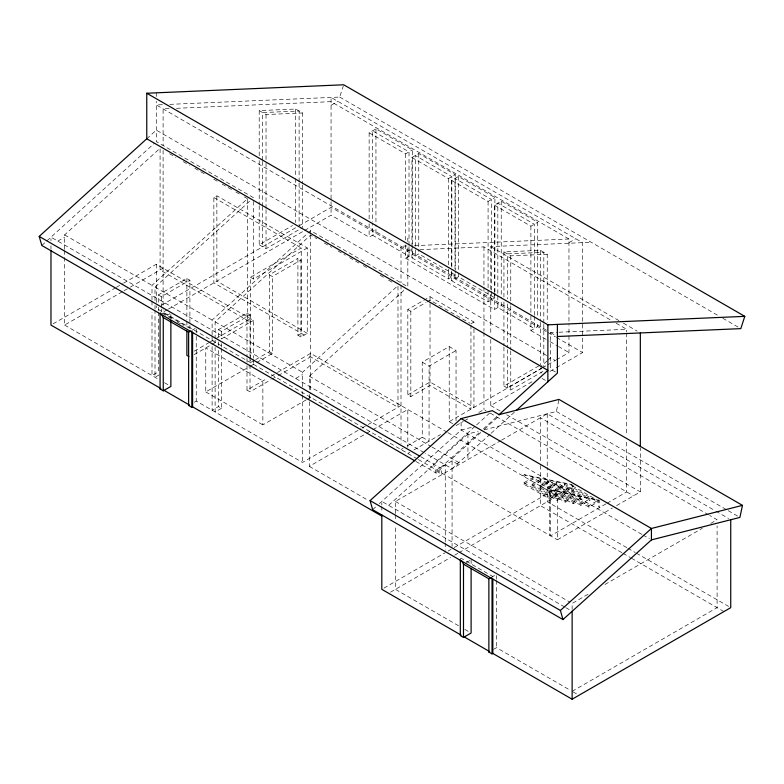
<?xml version="1.0" encoding="UTF-8"?>
<svg xmlns="http://www.w3.org/2000/svg" width="784" height="784" viewBox="0 0 784 784"><rect width="100%" height="100%" fill="white"/><g stroke="black" fill="none" stroke-linecap="round" stroke-linejoin="round"><path stroke-width="0.59" stroke-dasharray="3.92 2.94" d="M483.983 429.867L556.395 411.473L558.963 399.409M169.726 104.36L339.697 97.059L343.333 85.897M146.765 138.778L156.281 130.134L548.447 356.553M41.817 245.47L45.972 241.697M46.805 240.943L154.477 143.198M64.611 249.371L64.611 234.906L160.083 148.235L160.083 269.951L250.488 322.146M151.998 299.988L151.998 285.366L247.479 198.695L244.314 196.872M155.007 300.507L155.007 287.101L249.89 200.978M212.111 334.69L212.111 320.068L310.601 230.663L407.827 286.797L407.827 246.529M215.12 338.864L215.12 321.812L310.601 235.141L316.922 238.787M302.516 386.728L302.516 372.263L397.988 285.592L397.988 407.298L307.583 355.103M309.327 389.599L309.327 376.202L405.112 289.257M474.839 426.525L433.483 464.059L436.11 473.105L445.253 464.804L445.253 541.724M476.584 424.938L490.549 412.257M547.105 360.914L541.048 366.412L541.048 373.272M547.967 360.13L550.564 357.778L555.435 360.591M431.984 447.017L458.895 462.55L458.895 464.804L452.074 460.865L435.355 470.518L442.176 474.457L440.304 467.989L481.65 430.455M483.405 428.877L499.114 414.618M480.837 432.503L452.074 458.611L452.074 546.33M484.434 429.24L499.712 415.373M490.225 434.111L452.074 468.744L425.104 453.172M491.117 433.297L515.725 410.963M372.645 509.688L375.977 506.68M379.309 503.681L461.11 430.004L473.693 426.81M388.629 505.366L467.93 433.944L478.22 431.327M57.791 241.1L64.611 237.16M331.064 105.301L337.884 101.371M304.261 335.052L213.856 282.857L213.856 197.519L216.864 195.775L307.269 247.969L307.269 333.318L300.929 336.973L297.91 335.238L297.91 258.318L300.929 260.053L300.929 336.973M369.127 218.961L369.127 132.79L375.948 128.86L412.423 149.92L412.423 244.579M53.077 323.851L115.209 287.983M116.257 287.375L122.578 283.73M123.637 283.122L156.281 264.267L253.506 320.401L253.506 358.249M64.611 250.596L64.611 325.076L122.951 291.383M124.019 290.776L129.321 287.708M130.379 287.101L163.101 268.206M158.339 302.271L158.339 294.941L186.886 278.457L189.904 280.202L189.904 324.155M369.127 132.79L405.602 153.85L412.423 149.92M158.339 294.941L161.357 296.685L189.904 280.202M259.21 205.741L259.21 244.765L292.569 225.508M411.943 246.842L411.943 157.515L418.764 153.576L455.249 174.646L455.249 270.088M161.573 305.162L298.224 226.272M299.282 225.665L331.064 207.319L547.114 332.053M259.21 244.765L266.031 248.704L301.468 228.242M167.325 309.719L163.101 312.159L163.101 309.719M168.384 309.112L303.565 231.064M304.623 230.447L331.064 215.188L369.127 237.17L375.948 233.23L375.948 224.734M167.061 315.364L169.922 313.718M250.488 358.954L250.488 277.271L301.242 247.969L301.242 333.318L297.91 335.238M250.488 277.271L253.506 279.016L307.269 247.969M255.731 359.591L269.363 351.722L269.363 274.802L297.91 258.318M269.363 274.802L272.381 276.536L300.929 260.053M411.943 157.515L448.428 178.576L455.249 174.646M191.806 330.378L195.294 328.369M451.594 266.07L451.594 180.408L458.415 176.469L494.9 197.529L494.9 291.756M218.452 336.973L218.452 329.652L246.999 313.169L250.018 314.903L250.018 356.416M218.452 329.652L221.46 331.387L250.018 314.903M194.207 351.163L208.828 342.716M209.867 342.108L215.09 339.1M216.139 338.492L250.488 318.657M159.24 374.821L155.007 377.261L155.007 310.258M194.128 354.682L210.965 344.96M212.003 344.362L217.207 341.354M221.362 338.953L253.506 320.401M451.594 180.408L488.079 201.468L494.9 197.529M494.42 292.51L494.42 205.134L501.241 201.194L537.716 222.254L537.716 316.922M405.602 244.873L405.602 258.23L412.423 254.29L412.423 245.794M411.943 248.067L411.943 257.858L418.764 253.918L455.249 274.988L455.249 271.313M254.682 360.189L250.488 362.61L250.488 360.17M306.358 399.771L262.865 424.879L262.865 380.926L205.761 347.959L205.761 391.912L249.263 366.804M250.321 366.197L255.604 363.139M256.652 362.541L272.381 353.457L272.381 276.536M194.295 402.202L196.245 401.075L302.516 462.423L360.856 428.74M221.46 348.478L221.46 408.307L218.452 406.563L212.111 410.228L212.111 343.216M246.999 365.667L246.999 390.089L267.021 378.525M271.186 376.124L276.38 373.125M277.418 372.518L310.601 353.368L446.802 432.004M494.42 205.134L530.895 226.194L537.716 222.254M221.46 408.307L215.12 411.972L215.12 347.39M246.999 390.089L250.018 391.824L270.901 379.76M271.95 379.162L277.173 376.144M278.222 375.546L310.601 356.847M411.943 257.858L448.428 278.918L455.249 274.988M451.594 270.96L451.594 280.75L458.415 276.811L494.9 297.871L494.9 292.981M470.949 325.007L470.949 409.13L430.024 385.503L410.836 396.586L407.827 394.842L407.827 309.504L430.024 296.685L473.957 322.048L473.957 325.703M407.827 309.504L410.836 311.248L425.986 302.497M426.996 301.909L430.024 300.164L469.9 323.184M295.695 378.456L302.516 374.517M568.968 242.658L575.789 238.718M307.416 399.154L310.601 397.321L310.601 394.881M451.594 280.75L488.079 301.811L494.9 297.871M405.602 258.23L494.42 309.504L501.241 305.564L501.241 299.498M470.949 323.792L473.957 322.048M407.072 446.008L422.253 437.247L422.253 362.159L449.222 346.587L456.043 350.526L456.043 420.773M422.253 362.159L429.073 366.089L456.043 350.526M407.827 394.842L430.024 382.024L473.957 407.396L473.957 326.928M361.924 428.123L367.226 425.065M368.284 424.448L401.006 405.563M530.895 316.001L530.895 330.564L537.716 326.624L537.716 321.773M309.327 401.79L309.327 466.362L365.462 433.954M366.52 433.346L371.812 430.289M372.87 429.671L407.827 409.493L407.827 447.35M503.936 347.028L503.936 386.051L539.372 365.599M542.783 367.569L507.346 388.021L507.346 348.998M401.006 449.516L403.025 448.34M449.222 346.587L449.222 421.674L541.519 368.392M542.577 367.774L546.801 365.344M547.849 364.727L555.239 360.464M556.297 359.856L568.968 352.545L568.968 325.683M503.936 386.051L510.756 389.991L544.106 370.734M407.827 453.446L409.846 452.28M413.893 449.947L440.481 434.591M456.043 425.614L463.275 421.439M464.314 420.841L468.45 418.45M478.789 412.482L483.953 409.493L486.07 410.718M490.774 339.531L490.774 405.563L534.051 380.573M549.888 371.43L555.16 368.382M556.219 367.774L582.6 352.545L582.6 242.658L331.064 97.432L331.064 215.188M395.45 513.638L395.45 501.427L500.496 440.784M501.544 440.177L547.232 413.795L714.832 510.56M522.654 475.79L524.535 474.702L571.82 484.541L571.82 491.362M523.918 476.525L525.809 475.437L573.084 485.276L573.084 492.097M523.918 482.748L549.3 497.399L558.179 492.274L558.179 493.744L549.3 498.869L523.918 484.218L523.918 482.748L532.806 477.623L581.022 505.464L589.901 500.329L589.901 498.869L564.519 484.218L555.64 489.343L555.64 490.813L564.519 485.678L589.901 500.329M523.918 484.218L532.806 479.093L573.084 502.348L581.973 497.223L581.973 498.683L573.084 503.818L547.712 489.167L547.712 487.697L556.591 482.572L581.973 497.223M531.856 484.404L557.228 499.055L566.107 493.92L566.107 495.39L557.228 500.515L531.856 485.864L531.856 484.404L540.735 479.269L588.951 507.111L597.829 501.985L597.829 500.515L572.457 485.864L563.569 490.99L563.569 492.46L572.457 487.334L597.829 501.985M531.856 485.864L540.735 480.739L581.022 503.994L589.901 498.869M539.784 486.051L548.663 480.925L574.035 495.576L574.035 497.036L565.156 502.162L539.784 487.511L539.784 486.051L565.156 500.702L574.035 495.576M539.784 487.511L548.663 482.385L588.951 505.641L597.829 500.515M547.712 489.167L556.591 484.032L581.973 498.683M551.181 490.088L599.731 500.653L599.731 507.473L598.466 506.748L598.466 499.927L551.181 490.088L549.3 491.176L549.3 535.129M383.925 588.118L445.253 552.71M448.174 551.025L451.104 549.339M454.191 547.546L552.455 490.823M390.579 592.155L450.477 557.571M454.71 555.131L457.885 553.298M458.944 552.681L557.385 495.851L557.385 539.804L612.373 508.052M460.326 558.659L461.11 558.208L492.832 576.514M466.353 562.51L470.155 560.305M605.954 503.887L550.564 535.864L550.564 491.911M606.992 503.289L626.7 491.911L626.7 440.559M491.725 577.161L494.577 575.515M616.596 505.611L640.332 491.911L640.332 447.889M588.01 594.272L572.134 603.435L572.134 609.54M604.934 584.501L702.288 528.298M710.755 523.408L717.095 519.743L709.696 515.47M493.557 649.358L496.488 647.662L570.037 690.136M572.134 691.341L717.095 607.649L717.095 525.848M162.386 104.674L156.281 104.938L548.447 331.358M169.187 108.613L163.101 108.878L163.101 145.501M176.488 108.3L331.064 101.665L568.968 239.012L568.968 324.458M259.21 155.732L259.21 110.603L295.695 109.035L302.516 112.974L302.516 183.73M259.21 110.603L266.031 114.542L302.516 112.974M407.092 245.97L401.006 246.225L401.006 282.857M414.393 245.657L568.968 239.012M407.827 250.165L413.864 249.91M419.91 249.645L483.953 246.891L611.892 320.764M490.774 289.404L490.774 246.607L591.244 242.285M503.936 297.018L503.936 251.899L540.411 250.331L547.232 254.271L547.232 322.577M503.936 251.899L510.756 255.839L547.232 254.271M555.435 372.018L550.564 369.205L550.564 332.573L557.816 332.269M559.021 332.21L626.7 329.309L626.7 331.75M339.697 97.059L718.526 315.776M722.77 318.226L740.802 328.633M490.774 246.607L619.125 320.705M623.368 323.155L637.157 331.113M616.126 323.204L626.7 329.309M550.564 332.573L555.435 335.385M548.153 332.651L555.464 336.875M556.513 337.473L582.6 352.545M530.895 330.564L548.878 340.942M549.937 341.55L557.336 345.822M558.394 346.44L568.968 352.545M253.506 197.695L156.281 141.561L156.281 101.303M169.56 153.713L175.881 157.359M183.25 161.612L189.571 165.257M194.834 168.295L204.31 173.774M213.787 179.242L217.991 181.672M222.205 184.103L231.682 189.571M235.896 192.002L240.11 194.442M324.292 243.04L331.661 247.293M337.973 250.939L345.342 255.202M349.556 257.632L359.033 263.101M363.247 265.531L367.461 267.961M380.093 275.253L384.307 277.693M388.511 280.123L392.725 282.554M542.028 378.407L545.919 380.652M213.856 197.519L301.242 247.969M556.395 411.473L727.18 510.07M728.238 510.678L737.783 516.195M715.89 511.168L728.62 518.518M708.638 514.863L540.411 417.735L540.411 462.913M490.774 405.563L500.319 411.071M506.68 414.746L640.332 491.911M490.294 413.158L633.511 495.851M307.269 333.318L216.864 281.123L216.864 195.775M449.222 421.674L453.113 423.928M641.89 534.374L461.11 430.004L461.11 420.881M642.949 534.992L649.319 538.667M559.453 493.342L550.564 498.467M524.535 474.702L525.809 475.437M447.86 432.611L557.385 495.851M626.788 547.634L547.232 501.711L547.232 467.519M627.847 548.251L635.275 552.534M636.334 553.151L728.62 606.424M422.253 437.247L429.073 441.176L429.073 366.089M621.879 552.681L540.411 505.641L540.411 464.128M622.937 553.288L630.346 557.561M631.404 558.179L723.916 611.589M269.363 351.722L272.381 353.457M64.611 234.906L151.998 285.366M155.007 287.101L212.111 320.068M215.12 321.812L302.516 372.263M309.327 376.202L430.926 446.4M424.036 452.554L50.97 237.16L50.97 240.825M420.773 456.709L440.304 467.989M417.323 458.934L156.281 308.22L156.281 305.78M418.382 459.542L557.385 539.804M162.994 312.826L192.599 329.917M162.2 313.286L171.716 318.784M177.008 321.832L183.348 325.497M415.971 461.482L436.11 473.105M205.761 391.912L262.865 424.879M395.45 501.427L570.017 602.22M564.715 607.022L381.818 501.427L381.818 505.092M565.774 607.639L572.134 611.314M64.611 325.076L159.24 379.711M164.522 382.759L170.873 386.424M309.327 466.362L368.539 500.545M458.493 625.74L395.45 589.343L395.45 525.848M464.804 629.376L469.008 631.806M573.114 691.909L577.004 694.154M626.7 332.975L626.7 435.669M588.951 505.641L588.951 507.111M581.022 503.994L581.022 505.464M573.084 502.348L573.084 503.818M572.457 485.864L572.457 487.334M565.156 500.702L565.156 502.162M564.519 484.218L564.519 485.678M557.228 499.055L557.228 500.515M556.591 482.572L556.591 484.032M548.663 480.925L548.663 482.385M547.232 413.795L547.232 466.304M543.822 323.047L543.822 252.301L507.346 253.869L507.346 298.988M543.822 324.272L543.822 366.961M540.735 479.269L540.735 480.739M540.411 250.331L540.411 321.077M540.411 322.302L540.411 364.991M534.306 315.246L534.306 224.224L497.83 203.164L497.83 294.186M534.306 316.462L534.306 328.594L497.83 307.534L497.83 295.401M532.806 477.623L532.806 479.093M530.895 226.194L530.895 314.786M510.756 255.839L510.756 304.623M510.756 305.838L510.756 349.742M510.756 350.967L510.756 389.991M507.346 303.869L507.346 347.773M503.936 301.899L503.936 345.813M501.241 201.194L501.241 298.283M496.488 575.632L496.488 579.298M496.488 580.513L496.488 647.662M494.42 293.726L494.42 309.504M491.49 290.051L491.49 199.499L455.004 178.438L455.004 268.99M491.49 291.276L491.49 299.841M490.774 294.294L490.774 334.641M488.079 201.468L488.079 301.811M483.953 246.891L483.953 286.013M483.953 287.238L483.953 331.25M483.953 332.475L483.953 409.493M471.106 559.756L471.106 564.647M467.93 433.944L467.93 459.581M458.415 176.469L458.415 271.921M458.415 273.146L458.415 276.811M455.004 273.89L455.004 278.781M451.839 267.158L451.839 176.606L415.353 155.546L415.353 248.548M451.839 272.058L451.839 276.948M448.428 178.576L448.428 267.912M448.428 269.128L448.428 278.918M445.253 542.94L445.253 550.27M430.024 296.685L430.024 385.503M418.764 153.576L418.764 251.478M415.353 249.773L415.353 255.888M410.836 311.248L410.836 396.586M409.013 245.333L409.013 151.89L372.537 130.83L372.537 221.843M409.013 246.548L409.013 256.26L372.537 235.2L372.537 223.058M407.827 238.062L407.827 241.688M405.602 153.85L405.602 240.022M401.006 285.288L401.006 443.411M395.45 514.863L395.45 520.968M381.818 506.317L381.818 512.422M375.948 128.86L375.948 223.518M369.127 223.812L369.127 237.17M310.601 230.663L310.601 234.308M310.601 235.141L310.601 393.656M309.327 394.479L309.327 400.565M302.516 184.946L302.516 227.644M302.516 391.608L302.516 394.048M302.516 395.273L302.516 462.423M299.106 181.761L299.106 111.005L262.62 112.573L262.62 160.142M299.106 182.976L299.106 225.674M295.695 109.035L295.695 177.351M295.695 178.576L295.695 222.489M266.031 114.542L266.031 162.112M266.031 163.327L266.031 208.456M266.031 209.671L266.031 248.704M262.62 161.357L262.62 205.271M262.62 206.486L262.62 246.735M259.21 160.612L259.21 204.516M253.506 201.341L253.506 279.016M253.506 359.474L253.506 364.354M250.018 357.641L250.018 363.747M250.018 364.962L250.018 391.824M247.479 198.695L247.479 320.401M246.999 313.169L246.999 357.122M246.999 358.337L246.999 364.442M221.46 331.387L221.46 338.717M221.46 343.598L221.46 347.263M218.452 341.853L218.452 345.519M218.452 350.409L218.452 406.563M215.12 340.089L215.12 342.52M212.111 335.905L212.111 342M196.245 329.035L196.245 335.14M196.245 336.365L196.245 401.075M189.904 325.38L189.904 327.82M186.886 278.457L186.886 319.97M186.886 321.195L186.886 327.3M170.873 314.384L170.873 318.049M163.101 150.361L163.101 308.494M161.357 296.685L161.357 307.671M161.357 308.896L161.357 311.336M158.339 307.152L158.339 310.817M158.339 312.032L158.339 371.861L151.998 375.526L151.998 312.169M156.281 92.826L156.281 96.461M156.281 264.267L156.281 304.564M155.007 305.378L155.007 309.033M151.998 301.203L151.998 307.299M50.97 245.706L50.97 249.371"/><path stroke-width="1.18" d="M742.468 505.357L739.9 517.42L651.435 539.892L562.971 619.566L372.645 509.688L370.087 500.584L461.11 418.597L492.293 410.679L499.114 414.618L558.963 399.409L742.468 505.357L651.435 528.475L560.403 610.471L562.971 619.566M414.903 460.874L41.817 245.47L39.2 236.415L146.765 138.778L146.765 93.237L343.696 84.78L744.8 316.354L740.802 328.633L557.385 336.512M499.114 414.618L547.869 370.352L146.765 138.778M516.597 410.169L557.385 373.145L557.385 324.409M381.828 516.088L192.599 406.837L191.806 407.298L188.63 405.465L188.63 332.21L190.747 330.995M160.083 313.286L160.083 388.982L160.877 388.531M160.083 388.982L163.258 390.814L170.873 386.424L170.873 320.489M188.63 405.465L189.424 405.014L164.052 390.363M730.737 519.743L730.737 607.649L572.134 699.22L492.832 653.435L492.038 653.895L488.873 652.063L488.873 578.808L490.98 577.583M460.326 559.884L460.326 635.579L463.491 637.412L471.106 633.011L471.106 568.302M488.873 652.063L489.667 651.602L464.285 636.951M146.765 93.237L547.869 324.811L744.8 316.354M461.11 418.597L651.435 528.475L651.435 539.892M39.2 236.415L419.705 456.102M160.612 312.983L163.258 317.559L188.63 332.21M188.895 356.544L186.886 355.377L186.886 330.966M370.087 500.584L560.403 610.471M159.818 387.913L50.97 325.076L50.97 250.596M461.374 560.491L463.491 564.157L488.873 578.808M461.11 635.118L381.818 589.343L381.818 514.863M640.332 332.955L640.332 446.664M572.134 611.314L572.134 699.22M547.869 324.811L547.869 381.779M492.832 578.955L492.832 653.435M492.038 578.2L492.038 653.895M463.491 564.157L463.491 637.412M192.599 332.367L192.599 406.837M191.806 331.603L191.806 407.298M163.258 317.559L163.258 390.814"/></g></svg>
